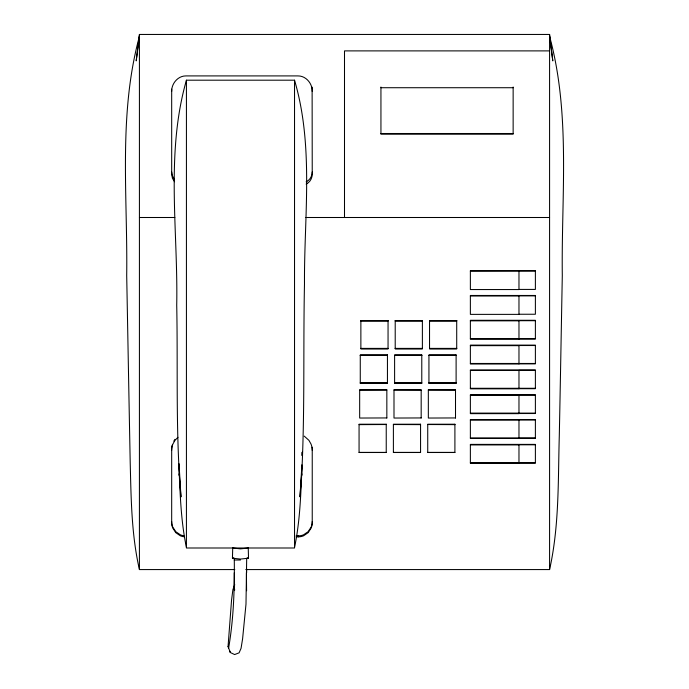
<?xml version="1.0" encoding="UTF-8"?>
<svg xmlns="http://www.w3.org/2000/svg" width="689" height="689" viewBox="0 0 689 689"><rect width="100%" height="100%" fill="white"/><g stroke="black" fill="none" stroke-linecap="round" stroke-linejoin="round"><path stroke-width="1.03" d="M301.894 465.144L299.973 496.881L301.696 473.722C300.662 498.38 299.646 523.201 294.53 547.41M301.885 465.015L301.627 475.634C304.951 411.798 303.151 347.842 304.486 283.954C304.047 216.122 314.029 146.361 294.53 80.191L186.426 80.191C165.472 153.38 178.132 230.247 176.72 305.149C177.977 369.054 175.497 433.123 180.983 496.881L179.037 464.076M246.688 558.202L245.99 604.167L242.597 638.824L241.047 648.375L239.083 652.836L234.63 654.55L230.307 652.517L228.059 646.42L231.556 600.067L232.916 589.586L234.768 584.711M171.682 91.422C171.466 83.602 177.857 75.824 185.961 75.911L297.958 75.911C306.054 75.824 312.444 83.602 312.238 91.422M312.238 171.905C312.263 176.005 309.929 180.122 306.131 181.836M245.999 569.57L549.581 569.57C559.373 525.776 558.004 480.629 559.287 436.051C560.39 382.55 561.277 329.041 562.302 275.54C561.251 195.883 570.811 114.245 549.581 36.405L552.793 60.89L549.581 34.45L139.419 34.45L136.207 60.89L139.419 36.405C118.189 114.245 127.749 195.883 126.698 275.54C127.87 337.954 128.981 400.387 130.212 462.801C131.117 498.517 131.418 534.569 139.419 569.57L234.157 569.57M173.826 441.132L174.989 439.341M177.951 437.308L174.989 440.34L172.896 444.06A16.932 16.872 0 0 0 171.682 450.356M248.238 547.772L248.514 558.202L240.478 559.063L232.443 558.202L232.718 547.772M232.443 558.202L233.519 557.771M248.514 547.996L240.478 548.857L232.443 547.996M306.131 184.084C309.929 182.378 312.263 178.253 312.238 174.153L312.117 87.141M234.269 572.783L234.303 588.759L233.778 586.382L234.673 590.189M246.636 572.74L246.636 569.14M246.145 569.57L247.411 569.45M549.581 50.891L344.5 50.891L344.5 217.5M380.939 87.718L513.141 87.718M380.939 133.502L513.141 133.502M139.419 217.5L174.851 217.5M305.847 217.5L549.581 217.5M470.372 271.19L535.387 271.061M518.972 289.423L535.387 289.423L535.387 270.648L470.372 270.648L470.372 289.552L518.972 289.552L518.972 271.061M535.387 295.882L518.972 295.882L518.972 314.373L470.372 314.373L470.372 295.469L535.387 295.469L535.387 314.244L518.972 314.244M470.372 296.012L518.972 296.012M535.387 320.704L518.972 320.704L518.972 339.195L470.372 339.195L470.372 320.29L535.387 320.29L535.387 339.066L518.972 339.066M360.872 320.824L388.053 320.824M395.21 320.824L422.383 320.824M429.54 320.824L456.712 320.824M470.372 320.833L518.972 320.833M360.872 320.928L388.053 320.928M395.21 320.928L422.383 320.928M429.54 320.928L456.712 320.928M470.372 338.652L535.387 338.652M535.387 345.525L518.972 345.525L518.972 364.007L470.372 364.007L470.372 345.111L535.387 345.111L535.387 363.878L518.972 363.878M470.372 345.654L518.972 345.654M360.872 348.393L388.053 348.393M395.21 348.393L422.383 348.393M429.54 348.393L456.712 348.393M360.872 348.703L388.053 348.703M395.21 348.703L422.383 348.703M429.54 348.703L456.712 348.703M360.269 355.291L387.442 355.291M394.608 355.291L421.78 355.291M428.937 355.291L456.109 355.291M360.269 355.395L387.442 355.395M394.608 355.395L421.78 355.395M428.937 355.395L456.109 355.395M470.372 363.465L535.387 363.465M535.387 370.337L518.972 370.337L518.972 388.829L470.372 388.829L470.372 369.933L535.387 369.933L535.387 388.699L518.972 388.699M470.372 370.467L518.972 370.467M360.269 382.851L387.442 382.851M394.608 382.851L421.78 382.851M428.937 382.851L456.109 382.851M360.269 383.162L387.442 383.162M394.608 383.162L421.78 383.162M428.937 383.162L456.109 383.162M470.372 388.286L535.387 388.286M359.667 390.163L386.839 390.06M393.996 390.06L421.177 390.163M428.334 390.06L455.507 390.163M535.387 395.159L518.972 395.159L518.972 413.65L470.372 413.65L470.372 394.745L535.387 394.745L535.387 413.521L518.972 413.521M470.372 395.288L518.972 395.288M470.372 413.107L535.387 413.107M386.839 417.939L359.667 418.042L359.667 389.75L386.839 389.75L386.839 418.042M421.177 417.939L393.996 418.042L393.996 389.75L421.177 389.75L421.177 418.042M455.507 417.939L428.334 418.042L428.334 389.75L455.507 389.75L455.507 418.042M535.387 419.98L518.972 419.98L518.972 438.471L470.372 438.471L470.372 419.567L535.387 419.567L535.387 438.342L518.972 438.342M470.372 420.109L518.972 420.109M359.064 424.631L386.236 424.527M393.393 424.527L420.566 424.631M427.731 424.527L454.904 424.631M470.372 437.928L535.387 437.928M535.387 444.801L518.972 444.801L518.972 463.284L470.372 463.284L470.372 444.388L535.387 444.388L535.387 463.154L518.972 463.154M470.372 444.93L518.972 444.93M359.064 452.397L386.236 452.397M393.393 452.397L420.566 452.397M427.731 452.397L454.904 452.397M470.372 462.741L535.387 462.741M296.115 535.861L298.259 535.861A13.634 13.582 0 0 0 303.608 534.776L308.147 531.667L311.178 527.016A14.762 14.71 0 0 0 312.238 521.521M296.115 536.86L298.259 536.86A13.634 13.582 0 0 0 303.608 535.775L308.147 532.666L311.178 528.015A14.762 14.71 0 0 0 312.238 522.52L312.238 449.357A16.932 16.872 0 0 0 312.1 447.213M234.269 560.011L240.478 560.011M233.545 569.45L234.811 569.57M247.437 557.771L248.514 558.202M304.219 436.111L308.93 440.34L311.023 444.06A16.932 16.872 0 0 1 312.238 450.356M246.429 572.792L246.576 590.731L246.455 589.655M174.575 179.502L172.431 176.014L171.682 171.905M174.575 181.75L172.431 178.27L171.682 174.153L171.682 89.165M228.059 646.42L228.645 647.927C233.717 618.309 234.648 588.191 234.269 558.202M229.721 650.984L230.307 652.517M234.182 587.691L234.63 589.595M186.426 547.41C181.31 523.201 180.294 498.38 179.261 473.722L179.329 475.634L179.045 463.955M549.581 34.45L549.581 569.57M513.141 87.021L513.141 134.191L380.939 134.191L380.939 87.021M298.259 535.861L298.259 536.86M294.53 80.191L294.53 547.996L186.426 547.996L186.426 80.191M139.419 34.45L139.419 569.57M171.682 521.521A14.762 14.71 0 0 0 172.741 527.016L175.773 531.667L180.311 534.776A13.634 13.582 0 0 0 183.834 535.741M172.224 445.103A16.932 16.872 0 0 0 171.682 449.357L171.682 522.52A14.762 14.71 0 0 0 172.741 528.015L175.773 532.666L180.311 535.775A13.634 13.582 0 0 0 183.834 536.74M302.195 452.277L302.127 455.489L302.195 452.277M388.053 320.514L360.872 320.514L360.872 348.806L388.053 348.806L388.053 320.514M422.383 320.514L395.21 320.514L395.21 348.806L422.383 348.806L422.383 320.514M456.712 320.514L429.54 320.514L429.54 348.806L456.712 348.806L456.712 320.514M387.442 354.981L360.269 354.981L360.269 383.265L387.442 383.265L387.442 354.981M421.78 354.981L394.608 354.981L394.608 383.265L421.78 383.265L421.78 354.981M456.109 354.981L428.937 354.981L428.937 383.265L456.109 383.265L456.109 354.981M386.236 424.217L359.064 424.217L359.064 452.501L386.236 452.501L386.236 424.217M420.566 424.217L393.393 424.217L393.393 452.501L420.566 452.501L420.566 424.217M454.904 424.217L427.731 424.217L427.731 452.501L454.904 452.501L454.904 424.217"/></g></svg>
